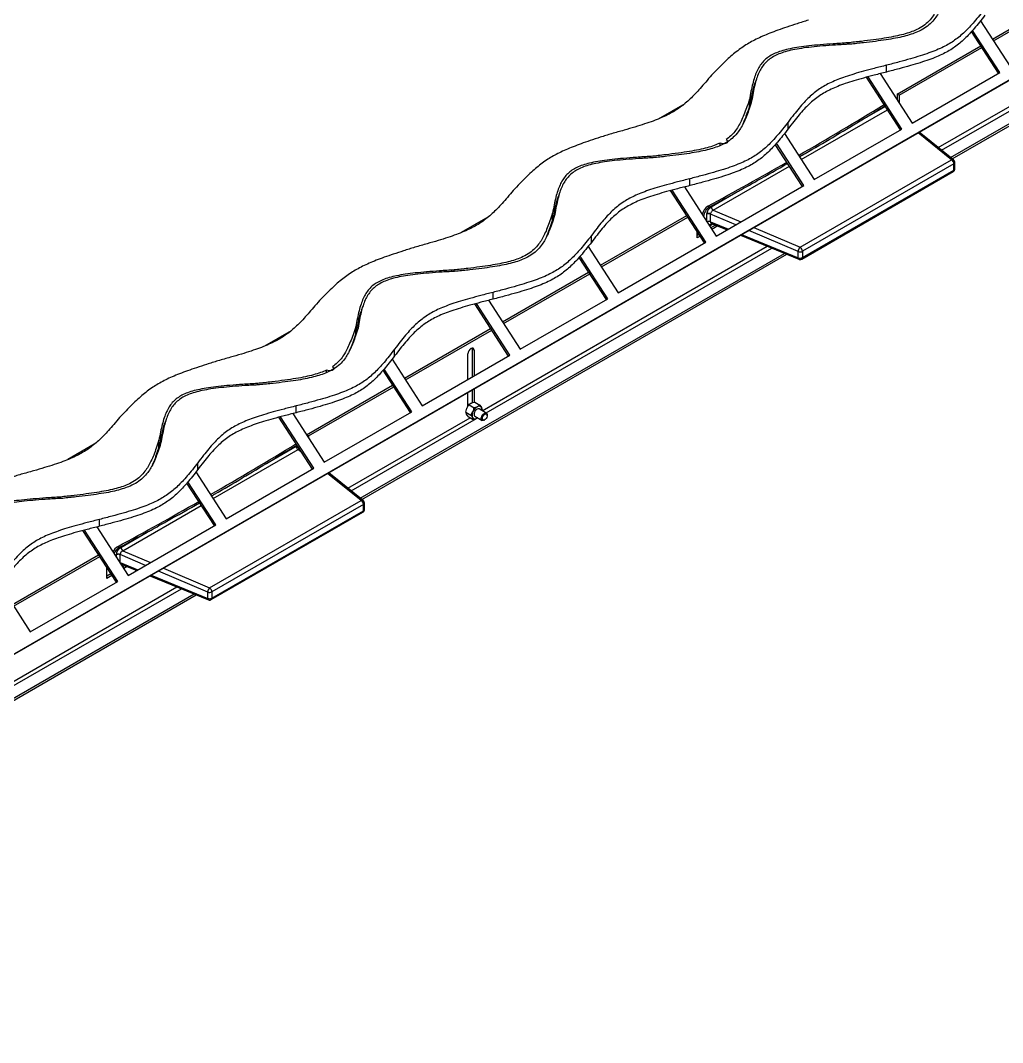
# Model space of a CAD drawing. Header units: millimetres. Extents: x 1364877 to 2662909, y 234189 to 1399913.
# Drawn here: x 1955787 to 1978848, y 286414 to 310433 of the extents above; entities that cross this region are included whole.
import ezdxf

# ---------------------------------------------------------------- set-up
doc = ezdxf.new("R2010")
doc.units = ezdxf.units.MM
doc.header["$LTSCALE"] = 5
doc.header["$MEASUREMENT"] = 0
doc.layers.add('A-CONC-LIN2', color=7, linetype='CONTINUOUS', lineweight=25)

msp = doc.modelspace()

# ---------------------------------------------------------------- linework, layer by layer
at = {"layer": 'A-CONC-LIN2'}
for p, q in [((1939831.1, 286414), (1995197.2, 318376.1)), ((1939860.8, 286437.7), (1995226.9, 318399.9)), ((1977627.9, 307211.8), (1987591.2, 312963.4)), ((1977666.5, 307180.7), (1987645.2, 312941.3)), ((1978613, 309995.2), (1980636.8, 311163.5)), ((1978638.1, 309956.3), (1980661.9, 311124.6)), ((1978334, 310426.5), (1979030, 309350.3)), ((1978752.3, 309190), (1978118.7, 310169.6)), ((1978785.1, 309208.9), (1978144.8, 310198.9)), ((1975213.8, 309871.4), (1975213.8, 309905.4)), ((1976371.8, 308701.4), (1978335.2, 309834.8)), ((1976418.1, 308674.7), (1978360.4, 309796)), ((1976123.9, 309219.9), (1976123.9, 309380)), ((1975977.6, 309182.7), (1976728.5, 308021.7)), ((1976728.5, 308021.7), (1978785.1, 309208.9)), ((1976450.7, 307861.3), (1975651.5, 309097.2)), ((1976483.6, 307880.3), (1975689.9, 309107.5)), ((1976418.1, 308674.7), (1976371.8, 308701.4)), ((1976371.8, 308701.4), (1976371.8, 308573.2)), ((1976418.1, 308674.7), (1976418.1, 308501.7)), ((1977338.7, 307445), (1979515, 308701.4)), ((1977415.9, 307382.8), (1979665, 308681.3)), ((1971385.3, 308476.3), (1970760.3, 308115.5)), ((1972913.8, 308405.3), (1972897.9, 308396.1)), ((1972903.1, 308411.3), (1972903.1, 308571.4)), ((1972968.1, 308605.9), (1972936.7, 308587.8)), ((1975506.7, 308074.1), (1976093.9, 308413.1)), ((1972879.9, 308341.5), (1972896.3, 308351)), ((1974120.3, 307167.3), (1976143.9, 308335.7)), ((1973813.7, 307885.6), (1973813.7, 308045.7)), ((1973726.9, 307775.5), (1974427, 306693)), ((1974427, 306693), (1976483.6, 307880.3)), ((1977652.5, 307156.2), (1976863.6, 307792.4)), ((1977700.2, 307153.5), (1976889.5, 307807.3)), ((1972218.5, 307492.3), (1972218.5, 307552.7)), ((1972388.7, 307581.2), (1972388.7, 307591)), ((1974149.2, 306532.7), (1973512.2, 307517.7)), ((1974182, 306551.6), (1973538.3, 307547)), ((1970592.3, 307203.4), (1970592.3, 307237.4)), ((1972054.4, 305974.5), (1973842.5, 307006.9)), ((1974093.7, 305101.4), (1977652.5, 307156.2)), ((1977706.3, 307062.4), (1974147.6, 305007.6)), ((1977700.2, 307153.5), (1977697.3, 307155.6)), ((1977706.3, 306915.4), (1977706.3, 307062.4)), ((1977728.8, 306946.7), (1977728.8, 307093.7)), ((1974131.7, 304825.4), (1977690.4, 306880.2)), ((1974147.6, 304860.6), (1977706.3, 306915.4)), ((1971378.4, 306519.6), (1972125.4, 305364.4)), ((1971503.5, 306551.3), (1971503.5, 306711.4)), ((1972125.4, 305364.4), (1974182, 306551.6)), ((1971847.7, 305204.1), (1971051.9, 306434.5)), ((1971880.5, 305223), (1971090.3, 306444.8)), ((1972008.6, 306054.3), (1972626.8, 306411.2)), ((1971931.4, 306069.2), (1971929.3, 306068)), ((1971929.3, 306068), (1971963.9, 306048)), ((1971931.4, 306069.2), (1971966, 306049.2)), ((1971966, 306049.2), (1971963.9, 306048)), ((1966763.8, 305808.3), (1966138.8, 305447.5)), ((1968281.5, 305743.4), (1968281.5, 305903.5)), ((1968346.6, 305937.9), (1968315.1, 305919.8)), ((1969406.9, 304680.6), (1971430.7, 305848.9)), ((1969432, 304641.7), (1971455.8, 305810)), ((1971906.9, 305879.7), (1971907.1, 305886.1)), ((1971906.9, 305702.2), (1971906.9, 305879.7)), ((1971991.6, 305883.5), (1971991.6, 305887)), ((1971991.6, 305700.7), (1971991.6, 305883.5)), ((1972584.8, 305629.6), (1971991.6, 305883.5)), ((1972054.4, 305974.5), (1972702, 305697.2)), ((1968258.3, 305673.6), (1968274.8, 305683.1)), ((1968292.3, 305737.4), (1968276.4, 305728.2)), ((1971991.6, 305700.7), (1972410.2, 305528.8)), ((1972106.1, 305625.1), (1971997.4, 305562.3)), ((1972034.4, 305654.5), (1972008.6, 305639.6)), ((1972013.2, 305663.2), (1972381.3, 305512.1)), ((1972160.1, 305602.9), (1972022.6, 305523.5)), ((1973007.6, 305566.4), (1974093.7, 305101.4)), ((1969193.4, 305216.9), (1969193.4, 305377)), ((1971681, 305326.3), (1971681, 305461.8)), ((1971719.7, 305402), (1971681, 305379.7)), ((1971744.8, 305363.1), (1971681, 305326.3)), ((1972692.3, 305384.3), (1974064.1, 304820.9)), ((1972721.3, 305401), (1974048.1, 304856.1)), ((1974048.1, 305003.1), (1972890.4, 305498.7)), ((1966627.4, 301261.5), (1973321.5, 305125.9)), ((1966719.9, 301208.2), (1973429.5, 305081.6)), ((1969120.1, 305124.1), (1969823.9, 304035.7)), ((1969823.9, 304035.7), (1971880.5, 305223)), ((1963763.3, 299207.9), (1973726.5, 304959.6)), ((1963801.9, 299176.8), (1973780.5, 304937.4)), ((1969546.2, 303875.4), (1968905.7, 304865.7)), ((1969579, 303894.3), (1968931.9, 304894.9)), ((1974048.1, 304856.1), (1974048.1, 305003.1)), ((1974064.1, 304820.9), (1974065.9, 304820.3)), ((1974147.6, 305007.6), (1974147.6, 304860.6)), ((1965970.7, 304535.4), (1965970.7, 304569.5)), ((1967105.4, 303351.9), (1969129.1, 304520.2)), ((1967130.5, 303313.1), (1969154.3, 304481.4)), ((1966779.5, 303855.9), (1967522.4, 302707.1)), ((1966883.4, 303882.5), (1966883.4, 304042.6)), ((1967522.4, 302707.1), (1969579, 303894.3)), ((1967244.6, 302546.8), (1966453.3, 303770.4)), ((1967277.4, 302565.7), (1966491.6, 303780.7)), ((1962141.6, 303140), (1961518, 302780)), ((1963660, 303075.4), (1963660, 303235.5)), ((1963725, 303270), (1963693.6, 303251.8)), ((1964803.8, 302023.3), (1966827.6, 303191.6)), ((1964829, 301984.4), (1966852.7, 303152.7)), ((1963636.8, 303005.6), (1963653.2, 303015.1)), ((1963670.7, 303069.4), (1963654.8, 303060.2)), ((1964572.9, 302548.4), (1964572.9, 302708.5)), ((1966437.8, 302683.7), (1966391.6, 302710.4)), ((1966391.6, 302710.4), (1966391.6, 302054.3)), ((1966437.8, 302683.7), (1966437.8, 302081)), ((1964513.4, 302472.3), (1965220.9, 301378.5)), ((1965220.9, 301378.5), (1967277.4, 302565.7)), ((1966294.6, 301998.3), (1966294.6, 302601)), ((1962975.5, 302156.4), (1962975.5, 302216.7)), ((1963145.8, 302245.3), (1963145.8, 302255)), ((1964943.1, 301218.1), (1964300.8, 302211.3)), ((1964975.9, 301237.1), (1964326.7, 302240.8)), ((1961349.2, 301867.5), (1961349.2, 301901.5)), ((1962507.2, 300697.5), (1964526.1, 301863)), ((1962553.4, 300670.8), (1964551.2, 301824.1)), ((1966294.6, 301359.4), (1966294.6, 301691)), ((1966391.6, 301747), (1966391.6, 301443.5)), ((1966437.8, 301773.7), (1966437.8, 301459.7)), ((1966453, 301463.6), (1966573.3, 301394.1)), ((1962262.4, 301214.3), (1962262.4, 301374.4)), ((1962919.3, 300049.8), (1964975.9, 301237.1)), ((1966243.6, 301229.8), (1966271.5, 301321)), ((1966243.6, 301229.8), (1966363.9, 301160.4)), ((1966320.1, 301400.2), (1966440.4, 301330.8)), ((1966363.9, 301160.4), (1966412.5, 301239.6)), ((1966725.9, 301204.7), (1966556.2, 301302.7)), ((1966573.3, 301394.1), (1966611.9, 301334.7)), ((1966629.8, 301287.1), (1966622.8, 301264.3)), ((1962641.6, 299889.5), (1961853.5, 301108)), ((1962674.4, 299908.4), (1961891.9, 301118.4)), ((1962179.9, 301193.2), (1962919.3, 300049.8)), ((1963474.1, 299441.2), (1966343.6, 301097.7)), ((1963551.2, 299379), (1966493.6, 301077.6)), ((1966300.1, 301122.8), (1966261.5, 301182.3)), ((1966300.1, 301122.8), (1966420.4, 301053.4)), ((1966420.4, 301053.4), (1966402.5, 301100.9)), ((1966458.1, 301132.9), (1966627.9, 301034.9)), ((1966523.3, 301095.3), (1966497.1, 301079.1)), ((1966676.9, 301039.8), (1966689.7, 301047.1)), ((1966745.1, 301173.3), (1966746.2, 301159.8)), ((1966746.2, 301145), (1966746.2, 301159.8)), ((1959038.4, 300407.4), (1959038.4, 300567.5)), ((1959103.5, 300602), (1959072, 300583.9)), ((1962553.4, 300670.8), (1962507.2, 300697.5)), ((1962507.2, 300697.5), (1962507.2, 300687)), ((1962553.4, 300670.8), (1962553.4, 300615.6)), ((1957520.7, 300472.4), (1956895.7, 300111.6)), ((1959015.2, 300337.7), (1959031.7, 300347.2)), ((1959049.2, 300401.5), (1959033.3, 300392.3)), ((1960311.1, 299195.4), (1962306.1, 300347.4)), ((1961642.1, 300070.2), (1962260.3, 300427.2)), ((1962260.3, 300427.2), (1962287.6, 300436.7)), ((1962388.3, 300281.1), (1962306.1, 300347.4)), ((1959951.9, 299880.1), (1959951.9, 300040.2)), ((1959906.1, 299821.6), (1960617.8, 298721.2)), ((1960617.8, 298721.2), (1962674.4, 299908.4)), ((1963787.8, 299152.3), (1962999, 299788.5)), ((1963835.6, 299149.6), (1963024.9, 299803.5)), ((1960340, 298560.8), (1959694.1, 299559.6)), ((1960372.9, 298579.8), (1959719.6, 299589.9)), ((1956727.7, 299199.5), (1956727.7, 299233.6)), ((1958189.7, 297970.6), (1960033.3, 299035.1)), ((1960229.1, 297097.5), (1963787.8, 299152.3)), ((1963841.7, 299058.5), (1960282.9, 297003.7)), ((1963835.6, 299149.6), (1963832.7, 299151.7)), ((1963841.7, 298911.5), (1963841.7, 299058.5)), ((1963864.2, 298942.8), (1963864.2, 299089.9)), ((1960267.1, 296821.6), (1963825.8, 298876.3)), ((1960283, 296856.7), (1963841.7, 298911.5)), ((1957641.5, 298545.9), (1957641.5, 298706)), ((1958316.3, 297392.5), (1960372.9, 298579.8)), ((1958038.5, 297232.2), (1957253.8, 298445.6)), ((1958071.3, 297251.1), (1957292.2, 298455.9)), ((1957580.4, 298530.3), (1958316.3, 297392.5)), ((1958143.9, 298050.4), (1958762.2, 298407.4)), ((1955597.7, 296708.7), (1957621.5, 297877)), ((1955622.8, 296669.9), (1957646.6, 297838.2)), ((1958042.3, 297875.8), (1958042.4, 297882.2)), ((1958042.3, 297816.2), (1958042.3, 297875.8)), ((1958066.8, 298065.4), (1958064.7, 298064.1)), ((1958064.7, 298064.1), (1958099.3, 298044.1)), ((1958066.8, 298065.4), (1958101.4, 298045.3)), ((1958101.4, 298045.3), (1958099.3, 298044.1)), ((1958126.9, 297879.6), (1958127, 297883.1)), ((1958126.9, 297696.9), (1958126.9, 297879.6)), ((1958720.1, 297625.7), (1958126.9, 297879.6)), ((1958189.7, 297970.6), (1958837.3, 297693.3)), ((1958117.3, 297700.2), (1958126.9, 297696.9)), ((1958126.9, 297696.9), (1958545.6, 297524.9)), ((1958148.6, 297659.4), (1958516.6, 297508.2)), ((1958169.7, 297650.7), (1958154.9, 297642.1)), ((1958241.5, 297621.2), (1958188.3, 297590.5)), ((1958295.5, 297599), (1958213.4, 297551.6)), ((1957816.3, 297322.4), (1957816.3, 297575.7)), ((1957910.5, 297430.1), (1957816.3, 297375.8)), ((1957935.6, 297391.3), (1957816.3, 297322.4)), ((1958827.7, 297380.4), (1960199.5, 296817)), ((1958856.6, 297397.2), (1960183.5, 296852.2)), ((1960183.5, 296999.2), (1959025.8, 297494.8)), ((1959143, 297562.5), (1960229.1, 297097.5)), ((1953456.1, 293657.9), (1959456.8, 297122)), ((1955299, 297170.7), (1956014.7, 296063.9)), ((1956014.7, 296063.9), (1958071.3, 297251.1)), ((1949898.7, 291204), (1959861.9, 296955.7)), ((1949937.2, 291172.9), (1959915.9, 296933.5)), ((1953548.5, 293604.5), (1959564.9, 297077.7)), ((1960183.5, 296852.2), (1960183.5, 296999.2)), ((1960282.9, 297003.7), (1960283, 296856.7)), ((1960199.5, 296817), (1960201.3, 296816.4))]:
    msp.add_line(p, q, dxfattribs=at)
for points in [[(1972357, 307632.6), (1972378.1, 307616.6), (1972388.1, 307597.2), (1972385.8, 307577.1), (1972371.3, 307558.7), (1972346.6, 307544.4), (1972314.7, 307536.1), (1972279.8, 307534.7), (1972246.3, 307540.5), (1972218.5, 307552.7)], [(1972051.2, 305647.7), (1972048.7, 305646.1), (1971973.1, 305599.9)], [(1966391.6, 302710.4), (1966390.2, 302725.8), (1966388.2, 302733.8)], [(1963114, 302296.7), (1963135.1, 302280.6), (1963145.1, 302261.2), (1963142.8, 302241.1), (1963128.3, 302222.7), (1963103.6, 302208.5), (1963071.7, 302200.1), (1963036.8, 302198.7), (1963003.3, 302204.5), (1962975.5, 302216.7)], [(1966513.2, 301301), (1966489.2, 301284.7), (1966467.4, 301260.4), (1966450.4, 301230.9), (1966440.2, 301199.8), (1966438.1, 301170.9), (1966444.3, 301147.7), (1966458.1, 301132.9)], [(1966676.9, 301039.8), (1966653.4, 301030.9), (1966632.5, 301032.7), (1966616.9, 301045), (1966608.7, 301066.3), (1966608.6, 301094.1), (1966616.8, 301124.9), (1966632.2, 301155.2), (1966653, 301181.2), (1966676.7, 301199.8), (1966700.4, 301208.7), (1966721.3, 301206.9), (1966736.8, 301194.6), (1966745.1, 301173.3), (1966745.1, 301173.3)], [(1966523.5, 301095.1), (1966512.3, 301087.4), (1966497.1, 301079.1)], [(1966745.3, 301156), (1966744.9, 301130.3), (1966736.1, 301101.9), (1966720.2, 301075), (1966699.7, 301053.9), (1966677.6, 301041.7), (1966657.4, 301040.2), (1966642.1, 301049.7), (1966634.1, 301068.8), (1966634.5, 301094.5), (1966643.3, 301122.9), (1966659.2, 301149.8), (1966679.8, 301170.9), (1966701.8, 301183.1), (1966722, 301184.6), (1966737.3, 301175.1), (1966745.3, 301156)], [(1958150.1, 297658.8), (1958147.4, 297654.1), (1958147.3, 297653.8)], [(1958186.5, 297643.8), (1958184, 297642.3), (1958163.1, 297629.4)]]:
    msp.add_lwpolyline(points, dxfattribs=at)
for centre, radius, start, end in [((1926766.9, 389087.1), 94509.6, 300.026479, 301.442377), ((1926063.8, 390288.1), 95936.1, 301.022378, 301.426985), ((1928933.5, 385328.1), 90170.9, 298.479771, 299.825929), ((1977674.4, 307113.8), 47.7, 61.27887, 117.31267), ((1977588.2, 307056.9), 118.2, 2.63667, 57.08143), ((1977691.4, 307096.8), 37.5, 293.38149, 355.41665), ((1977669.7, 306910.7), 36.9, 304.12143, 7.19977), ((1977690.5, 306950.5), 38.5, 294.27758, 354.41257), ((1929574, 384206.5), 88913.6, 298.47515, 298.960657), ((1972097.4, 305809.4), 308.4, 123.02186, 167.89778), ((1972129.4, 305791.5), 305.2, 122.82783, 173.32104), ((1972109, 306058.9), 100.6, 182.63279, 237.08251), ((1971953.5, 305788.8), 102.1, 68.10185, 117.10771), ((1971950.4, 305788.2), 107.1, 67.36116, 113.87943), ((1971953.4, 305605.1), 103, 68.22508, 115.19226), ((1972048, 305641.5), 39.5, 147.61307, 182.6415), ((1974187.8, 304998), 139.8, 132.30604, 177.91376), ((1974029.5, 305002.2), 118.2, 2.63557, 57.08253), ((1974081.7, 304850.1), 34.1, 169.93053, 238.89947), ((1974092.9, 305114.4), 120, 248.10188, 297.10786), ((1974092.9, 304967.4), 120, 248.1017, 297.10805), ((1974109.9, 304856.5), 37.9, 305.0906, 6.24643), ((1966450.1, 302594), 155.7, 122.60667, 177.39293), ((1966394.2, 302690.8), 44.2, 350.7879, 129.20254), ((1966366.3, 301323.8), 96.6, 104.57107, 137.96899), ((1966559.7, 301159.3), 167.7, 151.37631, 200.3652), ((1966632.3, 301148.1), 238.1, 118.90803, 157.3912), ((1966536.3, 301260.9), 46.3, 64.54221, 119.95151), ((1966554.3, 301301.1), 66.7, 30.25231, 123.79524), ((1966497.7, 301283.3), 125.2, 351.59198, 24.23232), ((1966460.1, 301134.5), 66.7, 210.24706, 303.79816), ((1912863.9, 381147.6), 94584.6, 300.065844, 301.480585), ((1912177.9, 382319.5), 95977.3, 301.02243, 301.465055), ((1962360.8, 300431.8), 100.6, 182.63319, 237.08608), ((1915052, 377354.9), 90205.9, 298.479916, 299.86623), ((1963809.7, 299109.9), 47.7, 61.26036, 117.32911), ((1963723.6, 299053.1), 118.2, 2.63777, 57.08033), ((1963826.8, 299092.9), 37.5, 293.38856, 355.40959), ((1963805.1, 298906.9), 36.9, 304.12143, 7.19977), ((1963825.8, 298946.6), 38.5, 294.28438, 354.40578), ((1915710.3, 376200.9), 88911.7, 298.475141, 298.960656), ((1958222.6, 297815.7), 294.4, 122.45498, 153.79518), ((1958263.2, 297789.9), 302.5, 122.7995, 157.35937), ((1958088.8, 297784.9), 102.1, 68.09943, 117.11013), ((1958085.8, 297784.3), 107.1, 67.36116, 113.87943), ((1958244.4, 298055), 100.6, 182.63347, 237.08579), ((1960323.2, 296994.1), 139.8, 132.30723, 177.91451), ((1960228.3, 297110.5), 120, 248.09811, 297.10995), ((1960164.9, 296998.3), 118.2, 2.63557, 57.08253), ((1960217.1, 296846.2), 34.1, 169.90888, 238.92113), ((1960228.3, 296963.5), 120, 248.09792, 297.11014), ((1960245.3, 296852.6), 37.9, 305.0906, 6.24643)]:
    msp.add_arc(centre, radius, start, end, dxfattribs=at)
for points, knots in [([(1977524.6, 311239.4), (1977504.2, 311178.2), (1977465.6, 311062.4), (1977404.6, 310898.5), (1977342.3, 310753.4), (1977275.8, 310625.5), (1977195.9, 310503.2), (1977094.8, 310387.6), (1976959, 310281.3), (1976806.6, 310201), (1976644.2, 310140.1), (1976473.9, 310091.9), (1976279.1, 310049.4), (1976057.2, 310010.9), (1975805.4, 309974.8), (1975521.1, 309939.5), (1975320.1, 309917.2), (1975213.8, 309905.4)], [0, 0, 0, 0, 0.08848002, 0.16747932, 0.23789885, 0.30072029, 0.35705449, 0.42319035, 0.48398173, 0.54359428, 0.59115525, 0.64236084, 0.69876043, 0.76166501, 0.83219421, 0.91133706, 1, 1, 1, 1]), ([(1977578.1, 311208.5), (1977559.4, 311147.7), (1977523.9, 311032.5), (1977466.1, 310869.4), (1977405.6, 310724.3), (1977339.7, 310595.9), (1977259.4, 310472.7), (1977156.6, 310355.7), (1977018.4, 310247.8), (1976863.5, 310166.2), (1976698.7, 310104.1), (1976526.5, 310055.2), (1976330.3, 310012.5), (1976107.6, 309974.3), (1975855.9, 309939.3), (1975572.7, 309905.9), (1975372.8, 309885.3), (1975267.4, 309874.5)], [0, 0, 0, 0, 0.08737912, 0.16570613, 0.23582088, 0.29865079, 0.35525537, 0.42205269, 0.48372705, 0.5442729, 0.59246731, 0.64415581, 0.70082894, 0.76374405, 0.83396967, 0.91243968, 1, 1, 1, 1]), ([(1978434.2, 310714.3), (1978391.5, 310659.4), (1978310.6, 310555.3), (1978190, 310408.4), (1978074.9, 310278.1), (1977961.7, 310162.4), (1977847, 310059.5), (1977727.4, 309967.5), (1977599.3, 309884.6), (1977457.3, 309807.6), (1977297.1, 309735.1), (1977114.7, 309665.2), (1976908.8, 309596.6), (1976675.5, 309527.2), (1976411.2, 309454.5), (1976223.3, 309405.8), (1976123.9, 309380)], [0, 0, 0, 0, 0.0921713, 0.1746612, 0.248828, 0.3160913, 0.3779597, 0.43605, 0.4920847, 0.5478604, 0.6079776, 0.6717985, 0.7412089, 0.8179638, 0.9037053, 1, 1, 1, 1]), ([(1974289.5, 310439), (1974200.3, 310410.9), (1974031, 310357.6), (1973791.8, 310279.1), (1973578.6, 310205.3), (1973388.2, 310134.3), (1973217.2, 310063.9), (1973062.6, 309992.2), (1972920.9, 309917.4), (1972786.8, 309836.1), (1972657.4, 309746), (1972529.4, 309644.8), (1972400.8, 309531.6), (1972267.7, 309404.3), (1972125.9, 309260.7), (1972029.6, 309158.8), (1971978.7, 309105)], [0, 0, 0, 0, 0.0911778, 0.1729924, 0.2468335, 0.314131, 0.3763703, 0.4351016, 0.4919399, 0.5485398, 0.6093887, 0.6736711, 0.7431866, 0.8196537, 0.9047246, 1, 1, 1, 1]), ([(1978434.2, 310554.2), (1978391.5, 310499.3), (1978310.6, 310395.2), (1978190, 310248.3), (1978074.9, 310118), (1977961.7, 310002.3), (1977847, 309899.4), (1977727.4, 309807.4), (1977599.3, 309724.5), (1977457.3, 309647.5), (1977297.1, 309575), (1977114.7, 309505.1), (1976908.8, 309436.5), (1976675.5, 309367.1), (1976411.2, 309294.4), (1976223.3, 309245.7), (1976123.9, 309219.9)], [0, 0, 0, 0, 0.0921713, 0.1746612, 0.248828, 0.3160913, 0.3779597, 0.43605, 0.4920847, 0.5478604, 0.6079776, 0.6717985, 0.7412089, 0.8179638, 0.9037053, 1, 1, 1, 1]), ([(1975213.8, 309905.4), (1975099.7, 309898.4), (1974884, 309885.1), (1974579.1, 309862.2), (1974309.9, 309836.7), (1974073.5, 309807), (1973868.4, 309771.6), (1973691.5, 309728.9), (1973540.1, 309677.6), (1973411.1, 309615.6), (1973302, 309541.3), (1973211.1, 309453.1), (1973135.9, 309349.9), (1973074, 309230.8), (1973022.3, 309094.2), (1972978.1, 308938.5), (1972938.3, 308762.2), (1972915.3, 308637.4), (1972903.1, 308571.4)], [0, 0, 0, 0, 0.0903773, 0.1707966, 0.2420872, 0.3051745, 0.3611432, 0.4104654, 0.4557562, 0.4988912, 0.5419708, 0.5880547, 0.6382797, 0.6943067, 0.7574734, 0.8288723, 0.9094362, 1, 1, 1, 1]), ([(1975267.4, 309874.5), (1975154.4, 309868.2), (1974940.6, 309856.3), (1974637.9, 309834.6), (1974369.6, 309809.7), (1974133.2, 309779.8), (1973927.2, 309743.9), (1973748.9, 309700.3), (1973595.7, 309647.9), (1973464.7, 309584.8), (1973353.5, 309509.2), (1973260.7, 309420), (1973183.9, 309316), (1973121, 309196.4), (1973069.2, 309059.7), (1973025.9, 308904.6), (1972988.3, 308729.5), (1972967.5, 308605.9), (1972956.6, 308540.5)], [0, 0, 0, 0, 0.08927518, 0.16900151, 0.23995998, 0.3030309, 0.35925805, 0.40905868, 0.45499549, 0.49887167, 0.54269402, 0.58944327, 0.64016066, 0.69644898, 0.75960178, 0.83066936, 0.91054043, 1, 1, 1, 1]), ([(1976123.9, 309380), (1976028, 309355.9), (1975846.2, 309310.1), (1975589.7, 309241.6), (1975362.3, 309176.2), (1975160.6, 309111.6), (1974981.4, 309045.9), (1974821.4, 308977.2), (1974677.5, 308903.3), (1974544.4, 308821.2), (1974419.3, 308728.4), (1974299.2, 308622.5), (1974182, 308502.7), (1974063.7, 308367), (1973940, 308213.1), (1973857.4, 308103.6), (1973813.7, 308045.7)], [0, 0, 0, 0, 0.0923097, 0.1748927, 0.2491005, 0.3163509, 0.378156, 0.436142, 0.4920501, 0.5476966, 0.6077024, 0.6714569, 0.7408601, 0.8176703, 0.9035307, 1, 1, 1, 1]), ([(1976123.9, 309219.9), (1976028, 309195.8), (1975846.2, 309150), (1975589.7, 309081.5), (1975362.3, 309016.1), (1975160.6, 308951.5), (1974981.4, 308885.8), (1974821.4, 308817.1), (1974677.5, 308743.2), (1974544.4, 308661.1), (1974419.3, 308568.3), (1974299.2, 308462.4), (1974182, 308342.6), (1974063.7, 308206.9), (1973940, 308053), (1973857.4, 307943.5), (1973813.7, 307885.6)], [0, 0, 0, 0, 0.0923097, 0.1748927, 0.2491005, 0.3163509, 0.378156, 0.436142, 0.4920501, 0.5476966, 0.6077024, 0.6714569, 0.7408601, 0.8176703, 0.9035307, 1, 1, 1, 1]), ([(1971978.7, 309105), (1971934.1, 309051.2), (1971849.5, 308949.2), (1971724, 308805.1), (1971604.8, 308677.1), (1971488.4, 308563.3), (1971371.4, 308461.8), (1971250.3, 308370.6), (1971121.7, 308288.1), (1970980, 308211), (1970821.2, 308137.8), (1970641, 308066.6), (1970438.2, 307996.3), (1970209, 307924.5), (1969949.6, 307848.9), (1969765.4, 307798), (1969668, 307771)], [0, 0, 0, 0, 0.0918275, 0.1740838, 0.2481355, 0.3154076, 0.3774009, 0.4357102, 0.4920198, 0.5480772, 0.6084469, 0.6724262, 0.741874, 0.8185326, 0.9040489, 1, 1, 1, 1]), ([(1973068.5, 309048), (1973053.8, 309012), (1973018.4, 308925.1), (1972978.5, 308778.4), (1972938.2, 308602.1), (1972915.2, 308477.3), (1972903.1, 308411.3)], [0, 0, 0, 0, 0.1721429, 0.4158608, 0.6908631, 1, 1, 1, 1]), ([(1972956.6, 308540.5), (1972937.9, 308479.8), (1972902.3, 308364.6), (1972844.5, 308201.4), (1972784, 308056.4), (1972718.1, 307927.9), (1972637.8, 307804.8), (1972535.1, 307687.8), (1972396.8, 307579.9), (1972241.9, 307498.2), (1972077.1, 307436.2), (1971905, 307387.3), (1971708.7, 307344.5), (1971486, 307306.4), (1971234.3, 307271.4), (1970951.2, 307237.9), (1970751.3, 307217.4), (1970645.8, 307206.5)], [0, 0, 0, 0, 0.0873796, 0.16570619, 0.23582098, 0.29865045, 0.35525554, 0.42205339, 0.48372726, 0.5442726, 0.59246703, 0.64415656, 0.70082923, 0.76374483, 0.83397003, 0.91244008, 1, 1, 1, 1]), ([(1972903.1, 308571.4), (1972882, 308508.3), (1972842.2, 308389), (1972779.2, 308220.6), (1972714.6, 308072.1), (1972644.4, 307940), (1972564.3, 307823.2), (1972472.4, 307719.6), (1972394.5, 307660.9), (1972357, 307632.6)], [0, 0, 0, 0, 0.1928782, 0.3644232, 0.5167441, 0.6521499, 0.7787401, 0.8932594, 1, 1, 1, 1]), ([(1972903.1, 308411.3), (1972881.9, 308348.2), (1972841.8, 308229), (1972789.5, 308084.7), (1972753.2, 308004.3), (1972741.9, 307979.2)], [0, 0, 0, 0, 0.436206, 0.82416555, 1, 1, 1, 1]), ([(1973813.7, 308045.7), (1973770.9, 307990.9), (1973689.8, 307886.9), (1973569, 307740.1), (1973453.7, 307609.9), (1973340.4, 307494.4), (1973225.6, 307391.5), (1973105.8, 307299.5), (1972977.8, 307216.6), (1972835.8, 307139.7), (1972675.7, 307067.1), (1972493.4, 306997.1), (1972287.6, 306928.5), (1972054.6, 306858.9), (1971790.5, 306786.1), (1971602.8, 306737.2), (1971503.5, 306711.4)], [0, 0, 0, 0, 0.09215572, 0.1746367, 0.24879875, 0.31606363, 0.37793917, 0.43604164, 0.49209058, 0.5478794, 0.60801, 0.67183764, 0.74124882, 0.81799678, 0.9037255, 1, 1, 1, 1]), ([(1974079.1, 307231), (1974123.2, 307256), (1974600.6, 307527), (1975075.6, 307813.8), (1975506.7, 308074.1)], [0, 0, 0, 0, 0.092372, 1, 1, 1, 1]), ([(1969668, 307771), (1969578.8, 307742.9), (1969409.5, 307689.6), (1969170.2, 307611.1), (1968957, 307537.4), (1968766.6, 307466.3), (1968595.7, 307395.9), (1968441, 307324.3), (1968299.3, 307249.4), (1968165.3, 307168.1), (1968035.9, 307078), (1967907.9, 306976.8), (1967779.3, 306863.6), (1967646.1, 306736.3), (1967504.4, 306592.7), (1967408.1, 306490.9), (1967357.2, 306437.1)], [0, 0, 0, 0, 0.0911783, 0.1729934, 0.2468339, 0.3141314, 0.3763706, 0.4351019, 0.4919407, 0.54854, 0.6093889, 0.6736719, 0.7431867, 0.8196538, 0.9047246, 1, 1, 1, 1]), ([(1973813.7, 307885.6), (1973770.9, 307830.8), (1973689.8, 307726.8), (1973569, 307580), (1973453.7, 307449.8), (1973340.4, 307334.3), (1973225.6, 307231.4), (1973105.8, 307139.4), (1972977.8, 307056.5), (1972835.8, 306979.5), (1972675.7, 306907), (1972493.4, 306837), (1972287.6, 306768.4), (1972054.6, 306698.8), (1971790.5, 306626), (1971602.8, 306577.1), (1971503.5, 306551.3)], [0, 0, 0, 0, 0.09215572, 0.1746367, 0.24879875, 0.31606363, 0.37793917, 0.43604164, 0.49209058, 0.5478794, 0.60801, 0.67183764, 0.74124882, 0.81799678, 0.9037255, 1, 1, 1, 1]), ([(1972218.5, 307552.7), (1972171.8, 307532), (1972075.4, 307489.1), (1971906.1, 307437.9), (1971712.9, 307392.3), (1971487.1, 307351), (1971224.9, 307312.2), (1970921.8, 307274.1), (1970706.5, 307250.1), (1970592.3, 307237.4)], [0, 0, 0, 0, 0.1017631, 0.2104209, 0.3297516, 0.4629462, 0.6202837, 0.7984892, 1, 1, 1, 1]), ([(1970592.3, 307237.4), (1970478.2, 307230.4), (1970262.5, 307217.1), (1969957.6, 307194.2), (1969688.3, 307168.8), (1969452, 307139), (1969246.9, 307103.6), (1969070, 307061), (1968918.6, 307009.6), (1968789.6, 306947.7), (1968680.5, 306873.3), (1968589.5, 306785.2), (1968514.4, 306682), (1968452.5, 306562.8), (1968400.8, 306426.2), (1968356.5, 306270.6), (1968316.8, 306094.2), (1968293.7, 305969.5), (1968281.5, 305903.5)], [0, 0, 0, 0, 0.0903777, 0.170797, 0.2420879, 0.3051752, 0.3611434, 0.4104661, 0.4557563, 0.4988919, 0.5419709, 0.5880553, 0.6382798, 0.6943068, 0.7574735, 0.8288728, 0.9094362, 1, 1, 1, 1]), ([(1970645.8, 307206.5), (1970532.9, 307200.2), (1970319.1, 307188.3), (1970016.4, 307166.6), (1969748.1, 307141.7), (1969511.7, 307111.9), (1969305.7, 307075.9), (1969127.4, 307032.4), (1968974.2, 306979.9), (1968843.2, 306916.8), (1968732, 306841.3), (1968639.1, 306752.1), (1968562.4, 306648), (1968499.5, 306528.4), (1968447.6, 306391.8), (1968404.3, 306236.6), (1968366.7, 306061.6), (1968346, 305937.9), (1968335.1, 305872.6)], [0, 0, 0, 0, 0.0892752, 0.1690023, 0.2399603, 0.3030312, 0.3592588, 0.4090589, 0.4549957, 0.4988714, 0.5426942, 0.5894434, 0.6401603, 0.6964495, 0.7596014, 0.8306694, 0.9105405, 1, 1, 1, 1]), ([(1972626.8, 306411.2), (1972657.6, 306428.3), (1972811.7, 306513.6), (1973203.2, 306730.4), (1973563.4, 306936.8), (1973800.2, 307072.4)], [0, 0, 0, 0, 0.0788897, 0.3944464, 1, 1, 1, 1]), ([(1977728.8, 307093.8), (1977728.3, 307099.7), (1977727.5, 307108.7), (1977722.7, 307121.7), (1977717.8, 307131.7), (1977711.6, 307140.9), (1977704.7, 307149.5), (1977699.5, 307153.2), (1977696.8, 307155.1)], [0, 0, 0, 0, 0.268626, 0.413236, 0.5609203, 0.7086064, 0.8532385, 1, 1, 1, 1]), ([(1977690.4, 306880.2), (1977696.1, 306884.2), (1977707.4, 306892), (1977719.6, 306909.2), (1977727.4, 306928.3), (1977728.3, 306940.7), (1977728.8, 306946.8)], [0, 0, 0, 0, 0.2597968, 0.5180273, 0.7666908, 1, 1, 1, 1]), ([(1971503.5, 306711.4), (1971407.5, 306687.3), (1971225.5, 306641.6), (1970968.8, 306573.3), (1970741.1, 306508), (1970539.3, 306443.5), (1970359.9, 306377.9), (1970199.9, 306309.2), (1970055.9, 306235.4), (1969922.8, 306153.2), (1969797.8, 306060.4), (1969677.9, 305954.4), (1969560.9, 305834.5), (1969442.8, 305698.6), (1969319.5, 305544.5), (1969237, 305435), (1969193.4, 305377)], [0, 0, 0, 0, 0.0923277, 0.1749227, 0.2491348, 0.3163833, 0.3781799, 0.4361523, 0.4920444, 0.5476737, 0.6076651, 0.6714118, 0.7408136, 0.8176314, 0.9035076, 1, 1, 1, 1]), ([(1971503.5, 306551.3), (1971407.5, 306527.2), (1971225.5, 306481.5), (1970968.8, 306413.2), (1970741.1, 306347.9), (1970539.3, 306283.4), (1970359.9, 306217.8), (1970199.9, 306149.1), (1970055.9, 306075.3), (1969922.8, 305993.1), (1969797.8, 305900.3), (1969677.9, 305794.3), (1969560.9, 305674.4), (1969442.8, 305538.5), (1969319.5, 305384.4), (1969237, 305274.9), (1969193.4, 305216.9)], [0, 0, 0, 0, 0.0923277, 0.1749227, 0.2491348, 0.3163833, 0.3781799, 0.4361523, 0.4920444, 0.5476737, 0.6076651, 0.6714118, 0.7408136, 0.8176314, 0.9035076, 1, 1, 1, 1]), ([(1967357.2, 306437.1), (1967312.6, 306383.2), (1967228, 306281.2), (1967102.5, 306137.1), (1966983.3, 306009.2), (1966866.9, 305895.4), (1966749.8, 305793.8), (1966628.7, 305702.7), (1966500.1, 305620.1), (1966358.5, 305543.1), (1966199.6, 305469.8), (1966019.5, 305398.6), (1965816.7, 305328.3), (1965587.5, 305256.5), (1965328.1, 305180.9), (1965143.9, 305130), (1965046.4, 305103.1)], [0, 0, 0, 0, 0.091828, 0.1740832, 0.2481359, 0.315408, 0.3774012, 0.4357094, 0.4920189, 0.5480775, 0.608446, 0.6724264, 0.7418741, 0.8185327, 0.904049, 1, 1, 1, 1]), ([(1968447, 306380.1), (1968432.3, 306344.1), (1968396.9, 306257.1), (1968356.9, 306110.4), (1968316.7, 305934.1), (1968293.7, 305809.4), (1968281.5, 305743.4)], [0, 0, 0, 0, 0.1721429, 0.4158622, 0.6908631, 1, 1, 1, 1]), ([(1971907.1, 305886.1), (1971909.2, 305901.9), (1971913.4, 305933.5), (1971937.2, 305983.2), (1971970, 306027.2), (1971995.7, 306045.2), (1972008.6, 306054.3)], [0, 0, 0, 0, 0.248614, 0.4980121, 0.7485659, 1, 1, 1, 1]), ([(1968281.5, 305903.5), (1968261.1, 305842.3), (1968222.5, 305726.4), (1968161.5, 305562.6), (1968099.2, 305417.5), (1968032.7, 305289.5), (1967952.9, 305167.3), (1967851.7, 305051.7), (1967715.9, 304945.4), (1967563.5, 304865.1), (1967401.1, 304804.2), (1967230.8, 304756), (1967036, 304713.4), (1966814.1, 304674.9), (1966562.3, 304638.9), (1966278, 304603.6), (1966077, 304581.3), (1965970.7, 304569.5)], [0, 0, 0, 0, 0.08848, 0.1674798, 0.2378988, 0.3007207, 0.3570545, 0.4231903, 0.4839822, 0.5435948, 0.5911552, 0.6423613, 0.6987609, 0.7616655, 0.8321942, 0.9113375, 1, 1, 1, 1]), ([(1968335.1, 305872.6), (1968316.3, 305811.8), (1968280.8, 305696.6), (1968223, 305533.5), (1968162.5, 305388.4), (1968096.6, 305260), (1968016.3, 305136.8), (1967913.5, 305019.8), (1967775.3, 304911.9), (1967620.4, 304830.3), (1967455.6, 304768.2), (1967283.4, 304719.3), (1967087.2, 304676.6), (1966864.5, 304638.4), (1966612.8, 304603.4), (1966329.7, 304570), (1966129.7, 304549.4), (1966024.3, 304538.6)], [0, 0, 0, 0, 0.0873791, 0.1657066, 0.2358213, 0.2986508, 0.3552558, 0.4220527, 0.4837275, 0.5442729, 0.5924673, 0.6441558, 0.7008294, 0.763744, 0.8339701, 0.9124401, 1, 1, 1, 1]), ([(1972054.4, 305974.5), (1972046.4, 305970), (1972030.5, 305961.2), (1972010, 305938.5), (1971995.4, 305912.3), (1971992.9, 305895.2), (1971991.6, 305887)], [0, 0, 0, 0, 0.2547407, 0.5065945, 0.760782, 1, 1, 1, 1]), ([(1968281.5, 305743.4), (1968261, 305682.2), (1968222.2, 305566.4), (1968170.1, 305422.7), (1968133.7, 305340.9), (1968121.3, 305313)], [0, 0, 0, 0, 0.4246301, 0.8037629, 1, 1, 1, 1]), ([(1972008.6, 305639.6), (1971994.9, 305632.8), (1971975, 305622.9), (1971959.4, 305627.4), (1971954.4, 305628.8)], [0, 0, 0, 0, 0.68455058, 1, 1, 1, 1]), ([(1971991.6, 305700.7), (1971991.8, 305696.8), (1971992.2, 305688.7), (1971997.2, 305675.6), (1972004.1, 305665.7), (1972012.2, 305664.3), (1972013.5, 305664.1)], [0, 0, 0, 0, 0.227025, 0.4567226, 0.9157346, 1, 1, 1, 1]), ([(1969193.4, 305377), (1969150.5, 305322.2), (1969069.3, 305218.4), (1968948.1, 305071.8), (1968832.6, 304941.7), (1968719.1, 304826.3), (1968604.1, 304723.5), (1968484.3, 304631.6), (1968356.2, 304548.7), (1968214.2, 304471.7), (1968054.2, 304399.1), (1967872.1, 304329), (1967666.6, 304260.2), (1967433.8, 304190.6), (1967170, 304117.5), (1966982.6, 304068.5), (1966883.4, 304042.6)], [0, 0, 0, 0, 0.0921366, 0.1746035, 0.2487609, 0.3160278, 0.3779125, 0.4360287, 0.4920958, 0.5479041, 0.6080494, 0.6718876, 0.7412997, 0.8180394, 0.9037509, 1, 1, 1, 1]), ([(1965046.4, 305103.1), (1964957.2, 305075), (1964787.9, 305021.6), (1964548.7, 304943.2), (1964335.5, 304869.4), (1964145.1, 304798.3), (1963974.2, 304728), (1963819.5, 304656.3), (1963677.8, 304581.4), (1963543.7, 304500.1), (1963414.3, 304410.1), (1963286.3, 304308.9), (1963157.7, 304195.7), (1963024.6, 304068.4), (1962882.9, 303924.8), (1962786.5, 303822.9), (1962735.7, 303769.1)], [0, 0, 0, 0, 0.0911783, 0.1729923, 0.2468339, 0.3141314, 0.3763707, 0.4351019, 0.4919396, 0.54854, 0.6093889, 0.6736708, 0.7431856, 0.8196538, 0.9047246, 1, 1, 1, 1]), ([(1969193.4, 305216.9), (1969150.5, 305162.1), (1969069.3, 305058.2), (1968948.1, 304911.7), (1968832.6, 304781.6), (1968719.1, 304666.2), (1968604.1, 304563.4), (1968484.3, 304471.5), (1968356.2, 304388.5), (1968214.2, 304311.6), (1968054.2, 304238.9), (1967872.1, 304168.9), (1967666.6, 304100.1), (1967433.8, 304030.4), (1967170, 303957.4), (1966982.6, 303908.4), (1966883.4, 303882.5)], [0, 0, 0, 0, 0.0921366, 0.1746035, 0.2487609, 0.3160278, 0.3779125, 0.4360287, 0.4920958, 0.5479041, 0.6080494, 0.6718876, 0.7412997, 0.8180394, 0.9037509, 1, 1, 1, 1]), ([(1974066, 304820.8), (1974067.9, 304820), (1974075.6, 304816.5), (1974092, 304814.8), (1974112.9, 304816.6), (1974125.4, 304822.5), (1974131.7, 304825.4)], [0, 0, 0, 0, 0.0930136, 0.3871762, 0.6927058, 1, 1, 1, 1]), ([(1965970.7, 304569.5), (1965856.6, 304562.5), (1965640.9, 304549.2), (1965336, 304526.3), (1965066.8, 304500.8), (1964830.4, 304471.1), (1964625.3, 304435.7), (1964448.4, 304393), (1964297, 304341.7), (1964168, 304279.8), (1964058.9, 304205.4), (1963967.9, 304117.2), (1963892.8, 304014), (1963830.9, 303894.9), (1963779.2, 303758.3), (1963734.9, 303602.6), (1963695.2, 303426.3), (1963672.2, 303301.5), (1963660, 303235.5)], [0, 0, 0, 0, 0.0903785, 0.1707984, 0.2420889, 0.3051763, 0.3611453, 0.4104666, 0.4557562, 0.498891, 0.5419703, 0.588053, 0.638278, 0.6943049, 0.7574716, 0.8288705, 0.9094354, 1, 1, 1, 1]), ([(1966024.3, 304538.6), (1965911.3, 304532.3), (1965697.5, 304520.3), (1965394.8, 304498.7), (1965126.5, 304473.7), (1964890.1, 304443.9), (1964684.1, 304407.9), (1964505.8, 304364.4), (1964352.6, 304312), (1964221.6, 304248.8), (1964110.4, 304173.3), (1964017.6, 304084.1), (1963940.8, 303980.1), (1963878, 303860.4), (1963826.1, 303723.8), (1963782.8, 303568.7), (1963745.2, 303393.6), (1963724.5, 303269.9), (1963713.5, 303204.6)], [0, 0, 0, 0, 0.0892751, 0.1690014, 0.2399603, 0.3030312, 0.3592579, 0.409059, 0.4549958, 0.4988714, 0.5426943, 0.5894435, 0.6401604, 0.6964487, 0.7596015, 0.8306694, 0.9105405, 1, 1, 1, 1]), ([(1966883.4, 304042.6), (1966787.7, 304018.3), (1966606.2, 303972.3), (1966350.2, 303903.6), (1966123.2, 303837.9), (1965921.8, 303773.2), (1965742.8, 303707.4), (1965582.9, 303638.6), (1965439.1, 303564.7), (1965305.9, 303482.6), (1965180.7, 303389.9), (1965060.4, 303284.1), (1964942.8, 303164.6), (1964824.1, 303029.1), (1964699.9, 302875.5), (1964616.8, 302766.3), (1964572.9, 302708.5)], [0, 0, 0, 0, 0.0922796, 0.1748417, 0.2490415, 0.3162955, 0.3781156, 0.4361258, 0.4920627, 0.5477394, 0.6077705, 0.6715393, 0.740943, 0.8177405, 0.9035725, 1, 1, 1, 1]), ([(1966883.4, 303882.5), (1966787.7, 303858.2), (1966606.2, 303812.2), (1966350.2, 303743.5), (1966123.2, 303677.8), (1965921.8, 303613.1), (1965742.8, 303547.3), (1965582.9, 303478.5), (1965439.1, 303404.6), (1965305.9, 303322.5), (1965180.7, 303229.8), (1965060.4, 303124), (1964942.8, 303004.5), (1964824.1, 302869), (1964699.9, 302715.4), (1964616.8, 302606.2), (1964572.9, 302548.4)], [0, 0, 0, 0, 0.0922796, 0.1748417, 0.2490415, 0.3162955, 0.3781156, 0.4361258, 0.4920627, 0.5477394, 0.6077705, 0.6715393, 0.740943, 0.8177405, 0.9035725, 1, 1, 1, 1]), ([(1962735.7, 303769.1), (1962691, 303715.3), (1962606.4, 303613.3), (1962480.8, 303469.2), (1962361.6, 303341.3), (1962245.2, 303227.5), (1962128.2, 303125.9), (1962007, 303034.8), (1961878.4, 302952.2), (1961736.8, 302875.2), (1961578, 302801.9), (1961397.8, 302730.8), (1961195.1, 302660.4), (1960965.9, 302588.6), (1960706.5, 302513), (1960522.3, 302462), (1960424.9, 302435.1)], [0, 0, 0, 0, 0.0918258, 0.1740794, 0.2481303, 0.3154025, 0.3773965, 0.4357074, 0.4920187, 0.5480791, 0.6084492, 0.6724296, 0.7418775, 0.8185365, 0.9040513, 1, 1, 1, 1]), ([(1963825.5, 303712.5), (1963810.8, 303676.4), (1963775.4, 303589.3), (1963735.4, 303442.5), (1963695.1, 303266.2), (1963672.1, 303141.4), (1963660, 303075.4)], [0, 0, 0, 0, 0.1726403, 0.4162099, 0.6910484, 1, 1, 1, 1]), ([(1963713.5, 303204.6), (1963694.8, 303143.9), (1963659.2, 303028.7), (1963601.4, 302865.5), (1963540.9, 302720.4), (1963475, 302592), (1963394.7, 302468.8), (1963292, 302351.9), (1963153.7, 302244), (1962998.8, 302162.3), (1962834, 302100.3), (1962661.9, 302051.4), (1962465.7, 302008.6), (1962243, 301970.5), (1961991.3, 301935.5), (1961708.1, 301902), (1961508.2, 301881.5), (1961402.7, 301870.6)], [0, 0, 0, 0, 0.08737912, 0.16570568, 0.23582043, 0.2986508, 0.3552549, 0.42205272, 0.48372656, 0.54427293, 0.59246734, 0.64415584, 0.70082848, 0.76374405, 0.83397013, 0.91243925, 1, 1, 1, 1]), ([(1963660, 303235.5), (1963638.9, 303172.4), (1963599.2, 303053.1), (1963536.2, 302884.7), (1963471.5, 302736.2), (1963401.4, 302604), (1963321.3, 302487.3), (1963229.4, 302383.6), (1963151.5, 302325), (1963114, 302296.7)], [0, 0, 0, 0, 0.1928808, 0.3644284, 0.5167507, 0.6521568, 0.7787459, 0.8932627, 1, 1, 1, 1]), ([(1963660, 303075.4), (1963638.8, 303012.3), (1963598.7, 302893), (1963546.6, 302749), (1963510.4, 302668.9), (1963499.2, 302644.1)], [0, 0, 0, 0, 0.4370616, 0.8257826, 1, 1, 1, 1]), ([(1964572.9, 302708.5), (1964530.3, 302653.5), (1964449.7, 302549.3), (1964329.4, 302402.2), (1964214.5, 302271.8), (1964101.5, 302156), (1963987, 302053), (1963867.4, 301961), (1963739.3, 301878), (1963597.3, 301801.1), (1963437, 301728.6), (1963254.5, 301658.8), (1963048.3, 301590.4), (1962814.7, 301521.1), (1962550, 301448.6), (1962361.9, 301400.1), (1962262.4, 301374.4)], [0, 0, 0, 0, 0.0921913, 0.1746944, 0.2488663, 0.3161273, 0.377986, 0.4360612, 0.492077, 0.5478336, 0.6079343, 0.671745, 0.7411546, 0.8179187, 0.903679, 1, 1, 1, 1]), ([(1960424.9, 302435.1), (1960335.7, 302407), (1960166.4, 302353.7), (1959927.2, 302275.2), (1959713.9, 302201.5), (1959523.5, 302130.4), (1959352.6, 302060), (1959197.9, 301988.3), (1959056.3, 301913.5), (1958922.2, 301832.2), (1958792.8, 301742.1), (1958664.8, 301640.9), (1958536.2, 301527.7), (1958403, 301400.4), (1958261.3, 301256.8), (1958165, 301155), (1958114.1, 301101.1)], [0, 0, 0, 0, 0.0911773, 0.1729925, 0.246833, 0.3141306, 0.37637, 0.4351024, 0.4919401, 0.5485395, 0.6093896, 0.6736715, 0.7431864, 0.8196536, 0.9047245, 1, 1, 1, 1]), ([(1964572.9, 302548.4), (1964530.3, 302493.4), (1964449.7, 302389.2), (1964329.4, 302242.1), (1964214.5, 302111.7), (1964101.5, 301995.9), (1963987, 301892.9), (1963867.4, 301800.9), (1963739.3, 301717.9), (1963597.3, 301641), (1963437, 301568.5), (1963254.5, 301498.7), (1963048.3, 301430.3), (1962814.7, 301361), (1962550, 301288.5), (1962361.9, 301239.9), (1962262.4, 301214.3)], [0, 0, 0, 0, 0.0921913, 0.1746944, 0.2488663, 0.3161273, 0.377986, 0.4360612, 0.492077, 0.5478336, 0.6079343, 0.671745, 0.7411546, 0.8179187, 0.903679, 1, 1, 1, 1]), ([(1962975.5, 302216.7), (1962928.8, 302196), (1962832.4, 302153.1), (1962663.1, 302101.9), (1962469.9, 302056.3), (1962244.1, 302015.1), (1961981.8, 301976.2), (1961678.8, 301938.1), (1961463.5, 301914.2), (1961349.2, 301901.5)], [0, 0, 0, 0, 0.1017596, 0.2104147, 0.3297439, 0.4629381, 0.6202766, 0.7984842, 1, 1, 1, 1]), ([(1961349.2, 301901.5), (1961235.1, 301894.5), (1961019.4, 301881.2), (1960714.5, 301858.3), (1960445.2, 301832.9), (1960208.9, 301803.1), (1960003.8, 301767.7), (1959826.9, 301725), (1959675.5, 301673.7), (1959546.5, 301611.8), (1959437.4, 301537.4), (1959346.4, 301449.2), (1959271.3, 301346), (1959209.4, 301226.9), (1959157.7, 301090.3), (1959113.4, 300934.6), (1959073.7, 300758.3), (1959050.6, 300633.6), (1959038.4, 300567.5)], [0, 0, 0, 0, 0.0903769, 0.1707963, 0.2420873, 0.3051746, 0.3611429, 0.4104656, 0.4557559, 0.4988915, 0.5419705, 0.588055, 0.6382795, 0.6943066, 0.7574733, 0.8288726, 0.9094361, 1, 1, 1, 1]), ([(1961402.7, 301870.6), (1961289.8, 301864.3), (1961076, 301852.4), (1960773.3, 301830.7), (1960505, 301805.8), (1960268.6, 301776), (1960062.6, 301740), (1959884.3, 301696.5), (1959731.1, 301644), (1959600.1, 301580.9), (1959488.9, 301505.4), (1959396, 301416.2), (1959319.3, 301312.1), (1959256.4, 301192.5), (1959204.6, 301055.8), (1959161.2, 300900.7), (1959123.6, 300725.6), (1959102.9, 300602), (1959092, 300536.6)], [0, 0, 0, 0, 0.0892752, 0.1690016, 0.2399597, 0.3030306, 0.3592582, 0.4090584, 0.4549962, 0.4988719, 0.5426938, 0.589443, 0.6401609, 0.6964493, 0.7596021, 0.8306693, 0.9105404, 1, 1, 1, 1]), ([(1966376.2, 301437.9), (1966370.3, 301434.9), (1966348.4, 301423.8), (1966332, 301410.2), (1966320.1, 301400.2)], [0, 0, 0, 0, 0.2686292, 1, 1, 1, 1]), ([(1966453, 301463.6), (1966445.9, 301461.8), (1966418.1, 301455), (1966394.1, 301445.2), (1966376.2, 301437.9)], [0, 0, 0, 0, 0.2575387, 1, 1, 1, 1]), ([(1962262.4, 301374.4), (1962166.6, 301350.1), (1961985, 301304.2), (1961728.9, 301235.5), (1961501.8, 301169.9), (1961300.4, 301105.2), (1961121.3, 301039.4), (1960961.4, 300970.6), (1960817.5, 300896.8), (1960684.4, 300814.7), (1960559.2, 300721.9), (1960438.9, 300616.1), (1960321.5, 300496.5), (1960202.8, 300361), (1960078.8, 300207.3), (1959995.8, 300098), (1959951.9, 300040.2)], [0, 0, 0, 0, 0.09228589, 0.17485402, 0.24905471, 0.31630789, 0.3781244, 0.43612986, 0.49205977, 0.54772821, 0.60775439, 0.67151971, 0.74092327, 0.81772317, 0.90356218, 1, 1, 1, 1]), ([(1962262.4, 301214.3), (1962166.6, 301190), (1961985, 301144.1), (1961728.9, 301075.4), (1961501.8, 301009.8), (1961300.4, 300945.1), (1961121.3, 300879.3), (1960961.4, 300810.5), (1960817.5, 300736.7), (1960684.4, 300654.6), (1960559.2, 300561.8), (1960438.9, 300456), (1960321.5, 300336.4), (1960202.8, 300200.9), (1960078.8, 300047.2), (1959995.8, 299937.9), (1959951.9, 299880.1)], [0, 0, 0, 0, 0.09228589, 0.17485402, 0.24905471, 0.31630789, 0.3781244, 0.43612986, 0.49205977, 0.54772821, 0.60775439, 0.67151971, 0.74092327, 0.81772317, 0.90356218, 1, 1, 1, 1]), ([(1966261.5, 301182.3), (1966260.9, 301183.5), (1966251.5, 301201.5), (1966247.4, 301216.2), (1966243.6, 301229.8)], [0, 0, 0, 0, 0.070214, 1, 1, 1, 1]), ([(1966271.5, 301321), (1966272.4, 301323), (1966285.5, 301351.7), (1966303.4, 301376.8), (1966320.1, 301400.2)], [0, 0, 0, 0, 0.07018386, 1, 1, 1, 1]), ([(1966412.5, 301239.6), (1966413.4, 301241.6), (1966426.1, 301270.5), (1966433.5, 301301.7), (1966440.4, 301330.8)], [0, 0, 0, 0, 0.07018386, 1, 1, 1, 1]), ([(1966517.2, 301356.5), (1966511, 301353.7), (1966487.9, 301343.3), (1966460.5, 301336.1), (1966440.4, 301330.8)], [0, 0, 0, 0, 0.26862908, 1, 1, 1, 1]), ([(1966573.3, 301394.1), (1966569.3, 301390.6), (1966553.7, 301376.7), (1966532.7, 301365.1), (1966517.2, 301356.5)], [0, 0, 0, 0, 0.2575387, 1, 1, 1, 1]), ([(1966611.9, 301334.7), (1966612.5, 301333.4), (1966621.9, 301315.4), (1966626, 301300.8), (1966629.8, 301287.1)], [0, 0, 0, 0, 0.07019671, 1, 1, 1, 1]), ([(1958114.1, 301101.1), (1958069.5, 301047.3), (1957984.9, 300945.3), (1957859.4, 300801.2), (1957740.2, 300673.2), (1957623.8, 300559.4), (1957506.8, 300457.9), (1957385.6, 300366.8), (1957257.1, 300284.2), (1957115.4, 300207.1), (1956956.5, 300133.9), (1956776.4, 300062.7), (1956573.6, 299992.4), (1956344.4, 299920.6), (1956085, 299845), (1955900.8, 299794.1), (1955803.4, 299767.2)], [0, 0, 0, 0, 0.091828, 0.1740843, 0.2481359, 0.315408, 0.3774012, 0.4357094, 0.4920201, 0.5480775, 0.608446, 0.6724264, 0.7418741, 0.8185327, 0.904049, 1, 1, 1, 1]), ([(1959203.9, 301044.1), (1959189.2, 301008.1), (1959153.8, 300921.2), (1959113.9, 300774.5), (1959073.6, 300598.2), (1959050.6, 300473.5), (1959038.4, 300407.4)], [0, 0, 0, 0, 0.1721429, 0.4158622, 0.6908631, 1, 1, 1, 1]), ([(1966402.5, 301100.9), (1966401.8, 301102.2), (1966392.1, 301120.3), (1966377.5, 301141.1), (1966363.9, 301160.4)], [0, 0, 0, 0, 0.070214, 1, 1, 1, 1]), ([(1966497.1, 301079.1), (1966491, 301076.3), (1966467.9, 301065.9), (1966440.4, 301058.7), (1966420.4, 301053.4)], [0, 0, 0, 0, 0.2686184, 1, 1, 1, 1]), ([(1959038.4, 300567.5), (1959018, 300506.4), (1958979.4, 300390.5), (1958918.4, 300226.7), (1958856.1, 300081.6), (1958789.6, 299953.6), (1958709.8, 299831.4), (1958608.6, 299715.8), (1958472.8, 299609.4), (1958320.4, 299529.2), (1958158, 299468.3), (1957987.7, 299420), (1957792.9, 299377.5), (1957571, 299339), (1957319.2, 299303), (1957034.9, 299267.7), (1956833.9, 299245.4), (1956727.7, 299233.6)], [0, 0, 0, 0, 0.08848, 0.1674798, 0.2378997, 0.3007207, 0.3570544, 0.4231903, 0.4839822, 0.5435947, 0.5911562, 0.6423613, 0.6987609, 0.7616655, 0.8321951, 0.9113375, 1, 1, 1, 1]), ([(1959092, 300536.6), (1959073.2, 300475.9), (1959037.7, 300360.7), (1958979.9, 300197.5), (1958919.4, 300052.5), (1958853.5, 299924.1), (1958773.2, 299800.9), (1958670.5, 299683.9), (1958532.2, 299576), (1958377.3, 299494.3), (1958212.5, 299432.3), (1958040.3, 299383.4), (1957844.1, 299340.7), (1957621.4, 299302.5), (1957369.7, 299267.5), (1957086.6, 299234), (1956886.6, 299213.5), (1956781.2, 299202.7)], [0, 0, 0, 0, 0.0873791, 0.1657066, 0.2358213, 0.2986508, 0.3552558, 0.4220527, 0.4837275, 0.5442729, 0.5924673, 0.6441558, 0.7008294, 0.763744, 0.8339701, 0.9124401, 1, 1, 1, 1]), ([(1959038.4, 300407.4), (1959017.9, 300346.3), (1958979.1, 300230.5), (1958927, 300086.8), (1958890.6, 300005), (1958878.2, 299977.1)], [0, 0, 0, 0, 0.4246301, 0.8037629, 1, 1, 1, 1]), ([(1962340.8, 300354.8), (1962335.7, 300356.3), (1962325.4, 300359.3), (1962312.6, 300351.3), (1962306.1, 300347.4)], [0, 0, 0, 0, 0.497013, 1, 1, 1, 1]), ([(1959951.9, 300040.2), (1959909.3, 299985.2), (1959828.5, 299881.1), (1959708.1, 299734.1), (1959593.2, 299603.7), (1959480.1, 299488), (1959365.5, 299385), (1959245.8, 299293), (1959117.8, 299210), (1958975.7, 299133.1), (1958815.5, 299060.6), (1958633, 298990.7), (1958427, 298922.3), (1958193.5, 298853), (1957929, 298780.4), (1957741, 298731.7), (1957641.5, 298706)], [0, 0, 0, 0, 0.0921828, 0.1746813, 0.2488509, 0.3161129, 0.3779758, 0.4360566, 0.4920817, 0.5478453, 0.607953, 0.671769, 0.7411789, 0.8179382, 0.9036906, 1, 1, 1, 1]), ([(1960270.1, 299258.8), (1960295.6, 299273.3), (1960754.5, 299533.9), (1961211, 299809.7), (1961642.1, 300070.2)], [0, 0, 0, 0, 0.05565431, 1, 1, 1, 1]), ([(1955803.4, 299767.2), (1955714.1, 299739.1), (1955544.9, 299685.7), (1955305.6, 299607.3), (1955092.4, 299533.5), (1954902, 299462.4), (1954731.1, 299392), (1954576.4, 299320.4), (1954434.7, 299245.5), (1954300.7, 299164.2), (1954171.2, 299074.1), (1954043.2, 298972.9), (1953914.6, 298859.8), (1953781.5, 298732.5), (1953639.8, 298588.9), (1953543.5, 298487), (1953492.6, 298433.2)], [0, 0, 0, 0, 0.0911783, 0.1729923, 0.2468339, 0.3141314, 0.3763707, 0.4351019, 0.4919396, 0.54854, 0.6093889, 0.6736719, 0.7431867, 0.8196538, 0.9047246, 1, 1, 1, 1]), ([(1959951.9, 299880.1), (1959909.3, 299825.1), (1959828.5, 299721), (1959708.1, 299574), (1959593.2, 299443.6), (1959480.1, 299327.9), (1959365.5, 299224.9), (1959245.8, 299132.9), (1959117.8, 299049.9), (1958975.7, 298973), (1958815.5, 298900.5), (1958633, 298830.6), (1958427, 298762.2), (1958193.5, 298692.9), (1957929, 298620.3), (1957741, 298571.6), (1957641.5, 298545.9)], [0, 0, 0, 0, 0.0921828, 0.1746813, 0.2488509, 0.3161129, 0.3779758, 0.4360566, 0.4920817, 0.5478453, 0.607953, 0.671769, 0.7411789, 0.8179382, 0.9036906, 1, 1, 1, 1]), ([(1956727.7, 299233.6), (1956613.5, 299226.5), (1956397.9, 299213.2), (1956093, 299190.4), (1955823.7, 299164.9), (1955587.4, 299135.1), (1955382.2, 299099.7), (1955205.4, 299057.1), (1955054, 299005.8), (1954924.9, 298943.8), (1954815.8, 298869.4), (1954724.9, 298781.3), (1954649.8, 298678.1), (1954587.8, 298559), (1954536.1, 298422.4), (1954491.9, 298266.7), (1954452.2, 298090.4), (1954429.1, 297965.6), (1954416.9, 297899.6)], [0, 0, 0, 0, 0.0903777, 0.170797, 0.2420871, 0.3051752, 0.3611435, 0.4104661, 0.4557564, 0.4988909, 0.541971, 0.5880544, 0.6382798, 0.6943068, 0.7574735, 0.828872, 0.9094362, 1, 1, 1, 1]), ([(1956781.2, 299202.7), (1956668.3, 299196.4), (1956454.5, 299184.4), (1956151.7, 299162.8), (1955883.4, 299137.8), (1955647, 299108), (1955441, 299072), (1955262.7, 299028.5), (1955109.5, 298976.1), (1954978.5, 298912.9), (1954867.4, 298837.4), (1954774.5, 298748.2), (1954697.8, 298644.1), (1954634.9, 298524.5), (1954583, 298387.9), (1954539.7, 298232.8), (1954502.1, 298057.7), (1954481.4, 297934), (1954470.4, 297868.7)], [0, 0, 0, 0, 0.0892752, 0.1690023, 0.2399603, 0.3030312, 0.3592588, 0.4090589, 0.4549957, 0.4988714, 0.5426942, 0.5894434, 0.6401603, 0.6964495, 0.7596014, 0.8306694, 0.9105405, 1, 1, 1, 1]), ([(1958762.2, 298407.4), (1958793, 298424.4), (1958947, 298509.7), (1959357.1, 298736.9), (1959735.9, 298953.9), (1959991.2, 299100.2)], [0, 0, 0, 0, 0.0753157, 0.3765764, 1, 1, 1, 1]), ([(1963864.2, 299089.9), (1963863.6, 299095.8), (1963862.9, 299104.8), (1963858.1, 299117.9), (1963853.1, 299127.8), (1963847, 299137), (1963840, 299145.6), (1963834.8, 299149.3), (1963832.2, 299151.2)], [0, 0, 0, 0, 0.268626, 0.413236, 0.5609203, 0.7086064, 0.8532385, 1, 1, 1, 1]), ([(1963825.8, 298876.3), (1963831.5, 298880.3), (1963842.8, 298888.1), (1963855, 298905.3), (1963862.8, 298924.4), (1963863.7, 298936.9), (1963864.2, 298942.9)], [0, 0, 0, 0, 0.2597808, 0.5180274, 0.7666909, 1, 1, 1, 1]), ([(1957641.5, 298706), (1957545.6, 298681.8), (1957364, 298635.9), (1957107.7, 298567.4), (1956880.5, 298501.8), (1956678.9, 298437.2), (1956499.8, 298371.4), (1956339.9, 298302.7), (1956196, 298228.8), (1956062.8, 298146.7), (1955937.7, 298053.9), (1955817.5, 297948.1), (1955700.2, 297828.4), (1955581.6, 297692.8), (1955457.8, 297539), (1955375, 297429.6), (1955331.1, 297371.8)], [0, 0, 0, 0, 0.0922969, 0.1748705, 0.249075, 0.3163269, 0.3781384, 0.4361347, 0.492055, 0.5477148, 0.6077315, 0.671493, 0.7408962, 0.8177005, 0.9035487, 1, 1, 1, 1]), ([(1957641.5, 298545.9), (1957545.6, 298521.7), (1957364, 298475.8), (1957107.7, 298407.3), (1956880.5, 298341.7), (1956678.9, 298277.1), (1956499.8, 298211.3), (1956339.9, 298142.5), (1956196, 298068.7), (1956062.8, 297986.6), (1955937.7, 297893.8), (1955817.5, 297788), (1955700.2, 297668.3), (1955581.6, 297532.7), (1955457.8, 297378.9), (1955375, 297269.5), (1955331.1, 297211.7)], [0, 0, 0, 0, 0.0922969, 0.1748705, 0.249075, 0.3163269, 0.3781384, 0.4361347, 0.492055, 0.5477148, 0.6077315, 0.671493, 0.7408962, 0.8177005, 0.9035487, 1, 1, 1, 1]), ([(1958042.4, 297882.2), (1958044.6, 297898), (1958048.8, 297929.6), (1958072.6, 297979.4), (1958105.4, 298023.3), (1958131.1, 298041.4), (1958143.9, 298050.4)], [0, 0, 0, 0, 0.24861578, 0.49802629, 0.74858184, 1, 1, 1, 1]), ([(1958189.7, 297970.6), (1958181.8, 297966.2), (1958165.9, 297957.4), (1958145.4, 297934.6), (1958130.8, 297908.4), (1958128.2, 297891.4), (1958127, 297883.1)], [0, 0, 0, 0, 0.25476469, 0.50661037, 0.76078969, 1, 1, 1, 1]), ([(1958126.9, 297696.9), (1958127.1, 297692.9), (1958127.5, 297684.9), (1958132.6, 297671.7), (1958139.5, 297661.8), (1958147.6, 297660.4), (1958148.8, 297660.2)], [0, 0, 0, 0, 0.227025, 0.4567226, 0.9157346, 1, 1, 1, 1]), ([(1960201.4, 296816.9), (1960203.3, 296816.1), (1960211, 296812.6), (1960227.4, 296810.9), (1960248.3, 296812.7), (1960260.8, 296818.6), (1960267.1, 296821.6)], [0, 0, 0, 0, 0.0929809, 0.3871925, 0.6926946, 1, 1, 1, 1])]:
    msp.add_open_spline(points, degree=3, knots=knots, dxfattribs=at)

doc.saveas('drawing.dxf')
